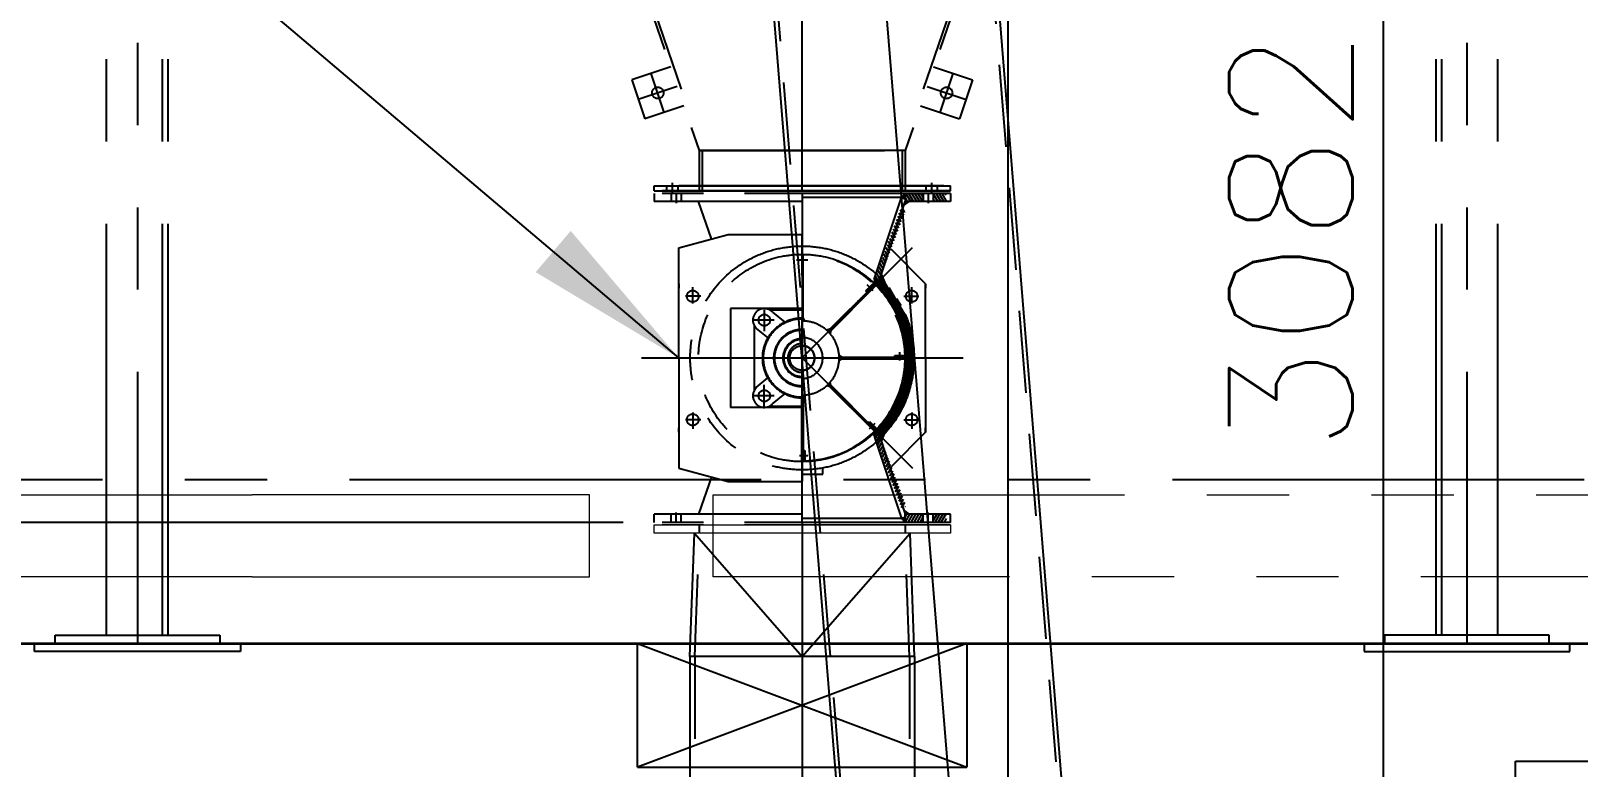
# Model space of a CAD drawing. Header units: inches. Extents: x 0 to 157513, y -28488 to 35640.
# Drawn here: x 20348 to 22227, y 22244 to 23139 of the extents above; entities that cross this region are included whole.
import ezdxf

# ---------------------------------------------------------------- set-up
doc = ezdxf.new("R2010")
doc.units = ezdxf.units.IN
doc.header["$LTSCALE"] = 400
doc.header["$MEASUREMENT"] = 0
for name, pattern in [('CENTER', [2, 1.25, -0.25, 0.25, -0.25]), ('DASHED2', [0.375, 0.25, -0.125]), ('HIDDEN', [9.525, 6.35, -3.175]), ('HIDDEN2', [4.7625, 3.175, -1.5875]), ('PHANTOM', [2.5, 1.25, -0.25, 0.25, -0.25, 0.25, -0.25])]:
    doc.linetypes.add(name, pattern=pattern)
for name, color, linetype in [('BF', 8, 'PHANTOM'), ('DIM', 1, 'Continuous'), ('hid', 3, 'HIDDEN2'), ('object line', 4, 'Continuous')]:
    doc.layers.add(name, color=color, linetype=linetype)
doc.layers.add('R- PHANTOM', color=3, linetype='PHANTOM', lineweight=9)
doc.layers.add('R-OBJECT', color=2, linetype='Continuous', lineweight=20)
doc.styles.add('ROMANS', font='romans')
doc.dimstyles.new('SAM2 60 SC', dxfattribs={"dimscale": 60, "dimtxt": 2.5, "dimasz": 2.5, "dimexe": 1.25, "dimexo": 0.625, "dimtad": 1, "dimtoh": 1, "dimdec": 0, "dimdsep": 46, "dimtxsty": 'ROMANS', "dimblk": 'OBLIQUE', "dimcen": 2.5, "dimclrd": 1, "dimclre": 1, "dimclrt": 256, "dimadec": 0, "dimazin": 2, "dimtfac": 1, "dimtdec": 0, "dimtofl": 0, "dimtmove": 0, "dimatfit": 3, "dimfxl": 1, "dimtolj": 1, "dimtzin": 0, "dimarcsym": 1})
doc.dimstyles.new('STANDARD$7', dxfattribs={"dimscale": 25, "dimtxt": 2.5, "dimasz": 2.5, "dimexe": 1.5, "dimexo": 1, "dimgap": 1, "dimtad": 1, "dimdec": 3, "dimzin": 12, "dimdsep": 46, "dimtxsty": 'ROMANS', "dimcen": 125, "dimclrd": 1, "dimclre": 1, "dimclrt": 7, "dimadec": 0, "dimazin": 3, "dimtp": 0.051, "dimtm": 0.032, "dimtfac": 0.6, "dimtdec": 3, "dimtmove": 0, "dimatfit": 3, "dimfxl": 1, "dimtvp": 1, "dimtolj": 1, "dimtzin": 0, "dimarcsym": 1})

# ---------------------------------------------------------------- blocks, each defined once
blk = doc.blocks.new('611bf4sv')
at = {"layer": 'BF'}
for p, q in [((-60560.6, 31867.9, 395.8), (-60560.6, 33797.9, 395.8)), ((-61323.4, 33789, 395.8), (-60682, 31916.9, 395.8)), ((-59797.8, 33789, 395.8), (-60439.1, 31916.9, 395.8)), ((-61368.1, 33647.9, 395.8), (-61368.1, 31317.9, 395.8)), ((-61278.6, 33647.9, 395.8), (-60685.6, 31916.8, 395.8)), ((-59842.5, 33647.9, 395.8), (-60435.6, 31916.8, 395.8)), ((-59753.1, 33647.9, 395.8), (-59753.1, 31317.9, 395.8)), ((-61405.6, 31327.9, 395.8), (-61405.6, 33637.9, 395.8)), ((-61337.6, 31327.9, 395.8), (-61337.6, 33637.9, 395.8)), ((-61330.6, 31327.9, 395.8), (-61330.6, 33637.9, 395.8)), ((-59790.6, 31327.9, 395.8), (-59790.6, 33637.9, 395.8)), ((-59783.6, 31327.9, 395.8), (-59783.6, 33637.9, 395.8)), ((-59715.6, 31327.9, 395.8), (-59715.6, 33637.9, 395.8)), ((-60720.2, 32018.6, 395.8), (-60767.6, 32002.7, 395.8)), ((-60728.1, 31963.2, 395.8), (-60744, 32010.6, 395.8)), ((-60401, 32018.6, 395.8), (-60353.6, 32002.7, 395.8)), ((-60393.1, 31963.2, 395.8), (-60377.2, 32010.6, 395.8)), ((-60767.6, 32002.7, 395.8), (-60751.7, 31955.3, 395.8)), ((-60712.3, 31994.9, 395.8), (-60759.7, 31979, 395.8)), ((-60408.8, 31994.9, 395.8), (-60361.5, 31979, 395.8)), ((-60353.6, 32002.7, 395.8), (-60369.5, 31955.3, 395.8)), ((-60704.3, 31971.2, 395.8), (-60751.7, 31955.3, 395.8)), ((-60416.9, 31971.2, 395.8), (-60369.5, 31955.3, 395.8)), ((-60685.6, 31916.9, 395.8), (-60460.6, 31916.9, 395.8)), ((-60435.6, 31916.9, 395.8), (-60685.6, 31916.9, 395.8)), ((-60685.6, 31916.9, 395.8), (-60685.6, 31867.9, 395.8)), ((-60685.6, 31916.9, 395.8), (-60685.6, 31867.9, 395.8)), ((-60682.2, 31916.9, 395.8), (-60682.2, 31867.9, 395.8)), ((-60439, 31916.9, 395.8), (-60439, 31867.9, 395.8)), ((-60435.6, 31916.9, 395.8), (-60435.6, 31867.9, 395.8)), ((-60435.6, 31916.9, 395.8), (-60435.6, 31867.9, 395.8)), ((-60718.1, 31864.9, 395.8), (-60718.1, 31877.8, 395.8)), ((-60403.1, 31864.9, 395.8), (-60403.1, 31877.8, 395.8)), ((-60740.6, 31873.9, 395.8), (-60380.6, 31873.9, 395.8)), ((-60740.6, 31867.9, 395.8), (-60740.6, 31873.9, 395.8)), ((-60740.6, 31867.9, 395.8), (-60380.6, 31867.9, 395.8)), ((-60725.1, 31867.9, 395.8), (-60725.1, 31873.9, 395.8)), ((-60711.1, 31867.9, 395.8), (-60711.1, 31873.9, 395.8)), ((-60388.6, 31873.9, 395.8), (-60710.6, 31873.9, 395.8)), ((-60388.6, 31867.9, 395.8), (-60710.6, 31867.9, 395.8)), ((-60410.1, 31867.9, 395.8), (-60410.1, 31873.9, 395.8)), ((-60396.1, 31867.9, 395.8), (-60396.1, 31873.9, 395.8)), ((-60380.6, 31867.9, 395.8), (-60380.6, 31873.9, 395.8)), ((-61493.1, 31307.9, 395.8), (-61493.1, 31317.9, 395.8)), ((-61493.1, 31317.9, 395.8), (-61243.1, 31317.9, 395.8)), ((-61468.1, 31317.9, 395.8), (-61468.1, 31327.9, 395.8)), ((-61468.1, 31327.9, 395.8), (-61268.1, 31327.9, 395.8)), ((-61268.1, 31317.9, 395.8), (-61468.1, 31317.9, 395.8)), ((-61268.1, 31327.9, 395.8), (-61268.1, 31317.9, 395.8)), ((-61243.1, 31317.9, 395.8), (-61243.1, 31307.9, 395.8)), ((-59628.1, 31317.9, 395.8), (-59878.1, 31317.9, 395.8)), ((-59878.1, 31317.9, 395.8), (-59878.1, 31307.9, 395.8)), ((-59653.1, 31327.9, 395.8), (-59853.1, 31327.9, 395.8)), ((-59853.1, 31327.9, 395.8), (-59853.1, 31317.9, 395.8)), ((-59853.1, 31317.9, 395.8), (-59653.1, 31317.9, 395.8)), ((-59653.1, 31317.9, 395.8), (-59653.1, 31327.9, 395.8)), ((-59628.1, 31307.9, 395.8), (-59628.1, 31317.9, 395.8)), ((-61243.1, 31307.9, 395.8), (-61493.1, 31307.9, 395.8)), ((-59878.1, 31307.9, 395.8), (-59628.1, 31307.9, 395.8))]:
    blk.add_line(p, q, dxfattribs=at)
for centre in [(-60736, 31987, 395.8), (-60385.2, 31987, 395.8)]:
    blk.add_circle(centre, 7, dxfattribs=at)
blk = doc.blocks.new('611bf4strgesv')
at = {"layer": 'BF'}
for p, q in [((-13110.6, 31517.3, 405.4), (-6510.6, 31517.3, 574.8)), ((-9694, 31031.7, 416.2), (-9694, 31174.6, 416.2)), ((-9694, 31174.6, 416.2), (-9477.4, 31174.6, 416.2))]:
    blk.add_line(p, q, dxfattribs=at)
at = {"layer": 'BF', "lineweight": 13}
for p, q in [((-12588.6, 31498.6, 405.9), (-11228.6, 31498.6, 405.9)), ((-10818.9, 31498.6, 405.9), (-11228.6, 31498.6, 405.9)), ((-10818.9, 31398.7, 405.9), (-10818.9, 31498.6, 405.9)), ((-10668.9, 31398.7, 405.9), (-10668.9, 31498.6, 405.9)), ((-10668.9, 31498.6, 405.9), (-9308.9, 31498.6, 405.9)), ((-11228.6, 31398.7, 405.9), (-12588.6, 31398.7, 405.9)), ((-11228.6, 31398.7, 405.9), (-10818.9, 31398.7, 405.9)), ((-9308.9, 31398.7, 405.9), (-10668.9, 31398.7, 405.9))]:
    blk.add_line(p, q, dxfattribs=at)
blk = doc.blocks.new('611ral4')
at = {"layer": 'BF', "ltscale": 0.5}
h = blk.add_hatch(color=256, dxfattribs=at)
h.paths.add_polyline_path([(-60435.6, 31864.9), (-60440.1, 31859.9), (-60435.6, 31858.2)])
h.paths.add_polyline_path([(-60430.7, 31854.9), (-60435.6, 31854.9), (-60437.4, 31850.2)])
h = blk.add_hatch(color=256, dxfattribs=at)
h.paths.add_polyline_path([(-60467.2, 31758.2), (-60473, 31760.1), (-60471.5, 31753.9)])
h.paths.add_polyline_path([(-60464.4, 31765.8), (-60465.7, 31762.2, -0.01327), (-60460.7, 31757.1)])
for points in [[(-60557.7, 31709.7, 0.010211), (-60559.5, 31709.8), (-60559.5, 31713.1)], [(-60527.2, 31699.7), (-60530.9, 31698.6, -0.010211), (-60529.5, 31697.4)], [(-60526.8, 31694.5, 0.010211), (-60528, 31695.9), (-60525.7, 31698.2)], [(-60512.4, 31665.9), (-60515.7, 31667.7, -0.010211), (-60515.6, 31665.9)], [(-60515.7, 31661.9, 0.010211), (-60515.6, 31663.8), (-60512.4, 31663.8)], [(-60530.9, 31631, 0.010211), (-60529.5, 31632.3), (-60527.2, 31630)], [(-60525.7, 31631.5), (-60526.8, 31635.1, -0.010211), (-60528, 31633.7)], [(-60559.5, 31616.6), (-60557.7, 31619.9, -0.010211), (-60559.5, 31619.8)]]:
    blk.add_hatch(color=256, dxfattribs=at).paths.add_polyline_path(points)
h = blk.add_hatch(color=256, dxfattribs=at)
h.paths.add_polyline_path([(-60471.5, 31575.7), (-60473, 31569.6), (-60467.2, 31571.5)])
h.paths.add_polyline_path([(-60465.7, 31567.4), (-60464.4, 31563.9), (-60460.7, 31572.6, -0.01327)])
h = blk.add_hatch(color=256, dxfattribs=at)
h.paths.add_polyline_path([(-60435.6, 31471.7), (-60440.1, 31469.9), (-60435.6, 31464.9)])
h.paths.add_polyline_path([(-60437.4, 31479.7), (-60435.6, 31474.9), (-60430.7, 31474.9)])
for p, q in [((-60380.6, 31867.9, 395.8), (-60740.6, 31867.9, 395.8)), ((-60380.6, 31864.9, 395.8), (-60740.6, 31864.9, 395.8)), ((-60740.6, 31864.9, 395.8), (-60740.6, 31854.9, 395.8)), ((-60719.6, 31864.9, 395.8), (-60719.6, 31854.9, 395.8)), ((-60713.6, 31864.9, 395.8), (-60713.6, 31852.8, 395.8)), ((-60707.6, 31864.9, 395.8), (-60707.6, 31854.9, 395.8)), ((-60560.6, 31864.9, 395.8), (-60560.6, 31464.9, 395.8)), ((-60560.6, 31464.9, 395.8), (-60560.6, 31864.9, 395.8)), ((-60560.6, 31864.9, 395.8), (-60560.6, 31464.9, 395.8)), ((-60440.1, 31859.9, 395.8), (-60560.6, 31859.9, 395.8)), ((-60473, 31760.1, 395.8), (-60440.1, 31859.9, 395.8)), ((-60440.1, 31859.9, 395.8), (-60435.6, 31864.9, 395.8)), ((-60440.1, 31859.9, 395.8), (-60435.6, 31858.2, 395.8)), ((-60435.6, 31864.9, 395.8), (-60435.6, 31854.9, 395.8)), ((-60413.6, 31865.4, 395.8), (-60413.6, 31854.9, 395.8)), ((-60407.6, 31864.9, 395.8), (-60407.6, 31852.8, 395.8)), ((-60401.6, 31864.9, 395.8), (-60401.6, 31854.9, 395.8)), ((-60380.6, 31864.9, 395.8), (-60380.6, 31854.9, 395.8)), ((-60560.6, 31854.9, 395.8), (-60740.6, 31854.9, 395.8)), ((-60670.6, 31809.5, 395.8), (-60686.6, 31854.9, 395.8)), ((-60467.2, 31758.2, 395.8), (-60435.6, 31854.9, 395.8)), ((-60437.4, 31850.1, 395.8), (-60430.7, 31854.9, 395.8)), ((-60380.6, 31854.9, 395.8), (-60435.6, 31854.9, 395.8)), ((-60710.6, 31798.8, 395.8), (-60650.6, 31814.8, 395.8)), ((-60650.6, 31814.8, 395.8), (-60560.6, 31814.8, 395.8)), ((-60710.6, 31664.8, 395.8), (-60710.6, 31798.8, 395.8)), ((-60553.9, 31783.6, 395.8), (-60567.5, 31783.6, 395.8)), ((-60560.6, 31664.8, 395.8), (-60426.4, 31799, 395.8)), ((-60560.6, 31789.8, 395.8), (-60560.6, 31759.8, 395.8)), ((-60559.5, 31709.3, 395.8), (-60559.5, 31789.8, 395.8)), ((-60410.6, 31754.8, 395.8), (-60452.7, 31796.9, 395.8)), ((-60464.4, 31765.8, 395.8), (-60460.7, 31757.1, 395.8)), ((-60710.6, 31754.8, 395.8), (-60710.6, 31749.5, 395.8)), ((-60693.6, 31731.2, 395.8), (-60693.6, 31750.8, 395.8)), ((-60529.9, 31697, 395.8), (-60472.9, 31753.9, 395.8)), ((-60528.4, 31695.5, 395.8), (-60471.5, 31752.5, 395.8)), ((-60483.2, 31746.6, 395.8), (-60474.4, 31755.4, 395.8)), ((-60481.8, 31745.1, 395.8), (-60483.2, 31746.6, 395.8)), ((-60474.4, 31746.6, 395.8), (-60481.5, 31753.6, 395.8)), ((-60467.2, 31758.2, 395.8), (-60473, 31760.1, 395.8)), ((-60473, 31760.1, 395.8), (-60471.5, 31753.9, 395.8)), ((-60471.5, 31753.9, 395.8), (-60464.4, 31761, 395.8)), ((-60427.6, 31731.2, 395.8), (-60427.6, 31750.8, 395.8)), ((-60410.6, 31664.8, 395.8), (-60410.6, 31754.8, 395.8)), ((-60410.6, 31754.8, 395.8), (-60410.6, 31749.5, 395.8)), ((-60683.9, 31739.8, 395.8), (-60702.4, 31739.8, 395.8)), ((-60560.6, 31724.8, 395.8), (-60647.6, 31724.8, 395.8)), ((-60647.6, 31724.8, 395.8), (-60647.6, 31604.8, 395.8)), ((-60437.3, 31739.8, 395.8), (-60418.8, 31739.8, 395.8)), ((-60594.6, 31710.8, 395.8), (-60619.1, 31710.8, 395.8)), ((-60606.6, 31723.4, 395.8), (-60606.6, 31697.6, 395.8)), ((-60600.2, 31723.3, 395.8), (-60560.6, 31723.3, 395.8)), ((-60596.5, 31720.5, 395.8), (-60581.8, 31708.3, 395.8)), ((-60559.5, 31713.1, 395.8), (-60557.7, 31709.7, 395.8)), ((-60619.1, 31704.5, 395.8), (-60619.1, 31625.2, 395.8)), ((-60616.4, 31700.8, 395.8), (-60602.4, 31689.2, 395.8)), ((-60527.2, 31699.7, 395.8), (-60530.9, 31698.6, 395.8)), ((-60525.7, 31698.2, 395.8), (-60526.8, 31694.5, 395.8)), ((-60441.8, 31661.7, 395.8), (-60441.8, 31671.7, 395.8)), ((-60710.6, 31664.8, 395.8), (-60710.6, 31530.8, 395.8)), ((-60560.6, 31664.8, 395.8), (-60426.4, 31530.7, 395.8)), ((-60516.1, 31665.9, 395.8), (-60435.6, 31665.9, 395.8)), ((-60516.1, 31663.8, 395.8), (-60435.6, 31663.8, 395.8)), ((-60512.4, 31665.9, 395.8), (-60515.7, 31667.7, 395.8)), ((-60512.4, 31663.8, 395.8), (-60515.7, 31661.9, 395.8)), ((-60448.1, 31665.9, 395.8), (-60448.1, 31667.9, 395.8)), ((-60448.1, 31667.9, 395.8), (-60435.6, 31667.9, 395.8)), ((-60410.6, 31664.8, 395.8), (-60410.6, 31574.8, 395.8)), ((-60616.4, 31628.8, 395.8), (-60602.4, 31640.5, 395.8)), ((-60606.6, 31606.2, 395.8), (-60606.6, 31632, 395.8)), ((-60527.2, 31630, 395.8), (-60530.9, 31631, 395.8)), ((-60529.9, 31632.6, 395.8), (-60472.9, 31575.7, 395.8)), ((-60528.4, 31634.1, 395.8), (-60471.5, 31577.2, 395.8)), ((-60525.7, 31631.5, 395.8), (-60526.8, 31635.1, 395.8)), ((-60594.6, 31618.8, 395.8), (-60619.1, 31618.8, 395.8)), ((-60596.5, 31609.1, 395.8), (-60581.8, 31621.4, 395.8)), ((-60561.6, 31616.5, 395.8), (-60561.6, 31539.8, 395.8)), ((-60559.5, 31616.6, 395.8), (-60557.7, 31619.9, 395.8)), ((-60559.5, 31619.8, 395.8), (-60559.5, 31539.8, 395.8)), ((-60693.6, 31598.4, 395.8), (-60693.6, 31578.8, 395.8)), ((-60560.6, 31604.8, 395.8), (-60647.6, 31604.8, 395.8)), ((-60600.2, 31606.3, 395.8), (-60560.6, 31606.3, 395.8)), ((-60427.6, 31598.4, 395.8), (-60427.6, 31578.8, 395.8)), ((-60710.6, 31574.8, 395.8), (-60710.6, 31580.1, 395.8)), ((-60683.9, 31589.8, 395.8), (-60702.4, 31589.8, 395.8)), ((-60480.3, 31586, 395.8), (-60478.8, 31587.5, 395.8)), ((-60478.8, 31587.5, 395.8), (-60470, 31578.7, 395.8)), ((-60478.8, 31578.7, 395.8), (-60471.8, 31585.7, 395.8)), ((-60473, 31569.6, 395.8), (-60471.5, 31575.7, 395.8)), ((-60471.5, 31575.7, 395.8), (-60464.4, 31568.7, 395.8)), ((-60410.6, 31574.8, 395.8), (-60452.7, 31532.7, 395.8)), ((-60437.3, 31589.8, 395.8), (-60418.8, 31589.8, 395.8)), ((-60410.6, 31574.8, 395.8), (-60410.6, 31580.1, 395.8)), ((-60467.2, 31571.5, 395.8), (-60473, 31569.6, 395.8)), ((-60473, 31569.6, 395.8), (-60440.1, 31469.9, 395.8)), ((-60467.2, 31571.5, 395.8), (-60435.6, 31474.9, 395.8)), ((-60464.4, 31563.9, 395.8), (-60460.7, 31572.6, 395.8)), ((-60563.7, 31546.1, 395.8), (-60553.7, 31546.1, 395.8)), ((-60559.5, 31552.3, 395.8), (-60557.5, 31552.3, 395.8)), ((-60557.5, 31552.3, 395.8), (-60557.5, 31539.8, 395.8)), ((-60710.6, 31530.8, 395.8), (-60650.6, 31514.8, 395.8)), ((-60670.6, 31520.2, 395.8), (-60686.6, 31474.9, 395.8)), ((-60560.6, 31523.8, 395.8), (-60535.6, 31523.8, 395.8)), ((-60535.6, 31523.8, 395.8), (-60535.6, 31531.1, 395.8)), ((-60650.6, 31514.8, 395.8), (-60560.6, 31514.8, 395.8)), ((-60560.6, 31474.9, 395.8), (-60740.6, 31474.9, 395.8)), ((-60740.6, 31464.9, 395.8), (-60740.6, 31474.9, 395.8)), ((-60380.6, 31464.9, 395.8), (-60740.6, 31464.9, 395.8)), ((-60719.6, 31464.9, 395.8), (-60719.6, 31474.9, 395.8)), ((-60713.6, 31464.9, 395.8), (-60713.6, 31477, 395.8)), ((-60707.6, 31464.9, 395.8), (-60707.6, 31474.9, 395.8)), ((-60440.1, 31469.9, 395.8), (-60560.6, 31469.9, 395.8)), ((-60440.1, 31469.9, 395.8), (-60435.6, 31471.7, 395.8)), ((-60440.1, 31469.9, 395.8), (-60435.6, 31464.9, 395.8)), ((-60437.4, 31479.7, 395.8), (-60430.7, 31474.9, 395.8)), ((-60380.6, 31474.9, 395.8), (-60435.6, 31474.9, 395.8)), ((-60435.6, 31464.9, 395.8), (-60435.6, 31474.9, 395.8)), ((-60413.6, 31464.9, 395.8), (-60413.6, 31474.9, 395.8)), ((-60407.6, 31464.9, 395.8), (-60407.6, 31477, 395.8)), ((-60401.6, 31464.9, 395.8), (-60401.6, 31474.9, 395.8)), ((-60380.6, 31464.9, 395.8), (-60380.6, 31474.9, 395.8))]:
    blk.add_line(p, q, dxfattribs=at)
at = {"layer": 'BF', "linetype": 'Continuous', "ltscale": 0.5}
for p, q in [((-60432.5, 31854.9, 395.8), (-60435.6, 31860.3, 395.8)), ((-60428.8, 31854.9, 395.8), (-60434.6, 31864.9, 395.8)), ((-60425.2, 31854.9, 395.8), (-60431, 31864.9, 395.8)), ((-60421.5, 31854.9, 395.8), (-60427.3, 31864.9, 395.8)), ((-60417.8, 31854.9, 395.8), (-60423.6, 31864.9, 395.8)), ((-60414.2, 31854.9, 395.8), (-60420, 31864.9, 395.8)), ((-60413.6, 31860.3, 395.8), (-60416.3, 31864.9, 395.8)), ((-60395.8, 31854.9, 395.8), (-60401.6, 31864.9, 395.8)), ((-60399.5, 31854.9, 395.8), (-60401.6, 31858.5, 395.8)), ((-60392.2, 31854.9, 395.8), (-60398, 31864.9, 395.8)), ((-60388.5, 31854.9, 395.8), (-60394.3, 31864.9, 395.8)), ((-60385.6, 31856.2, 395.8), (-60390.6, 31864.9, 395.8)), ((-60385.6, 31862.6, 395.8), (-60387, 31864.9, 395.8)), ((-60438.7, 31834.1, 395.8), (-60442.6, 31840.8, 395.8)), ((-60437.3, 31838, 395.8), (-60441.1, 31844.7, 395.8)), ((-60435.8, 31841.8, 395.8), (-60438.8, 31846.9, 395.8)), ((-60445.9, 31814.9, 395.8), (-60449.8, 31821.6, 395.8)), ((-60444.5, 31818.7, 395.8), (-60448.4, 31825.5, 395.8)), ((-60443, 31822.6, 395.8), (-60446.9, 31829.3, 395.8)), ((-60441.6, 31826.4, 395.8), (-60445.5, 31833.1, 395.8)), ((-60440.2, 31830.3, 395.8), (-60444, 31837, 395.8)), ((-60455.5, 31799.8, 395.8), (-60457.1, 31802.4, 395.8)), ((-60451.7, 31799.5, 395.8), (-60455.6, 31806.2, 395.8)), ((-60450.3, 31803.3, 395.8), (-60454.2, 31810.1, 395.8)), ((-60448.8, 31807.2, 395.8), (-60452.7, 31813.9, 395.8)), ((-60447.4, 31811, 395.8), (-60451.3, 31817.8, 395.8)), ((-60560.6, 31789.5, 395.8), (-60560.3, 31789.8, 395.8)), ((-60560.6, 31785, 395.8), (-60559.5, 31786.1, 395.8)), ((-60560.6, 31780.5, 395.8), (-60559.5, 31781.6, 395.8)), ((-60460.4, 31776.4, 395.8), (-60464.3, 31783.2, 395.8)), ((-60458.9, 31780.3, 395.8), (-60462.8, 31787, 395.8)), ((-60457.5, 31784.1, 395.8), (-60461.4, 31790.9, 395.8)), ((-60456, 31787.9, 395.8), (-60459.9, 31794.7, 395.8)), ((-60454.6, 31791.8, 395.8), (-60458.5, 31798.5, 395.8)), ((-60453.2, 31795.6, 395.8), (-60455.5, 31799.8, 395.8)), ((-60560.6, 31776, 395.8), (-60559.5, 31777.1, 395.8)), ((-60560.6, 31771.5, 395.8), (-60559.5, 31772.6, 395.8)), ((-60560.6, 31767.1, 395.8), (-60559.5, 31768.1, 395.8)), ((-60560.6, 31762.6, 395.8), (-60559.5, 31763.6, 395.8)), ((-60468.4, 31758.6, 395.8), (-60471.5, 31764, 395.8)), ((-60468.3, 31764.7, 395.8), (-60470.1, 31767.8, 395.8)), ((-60464.7, 31764.9, 395.8), (-60468.6, 31771.6, 395.8)), ((-60466.2, 31761, 395.8), (-60468.3, 31764.7, 395.8)), ((-60463.3, 31768.7, 395.8), (-60467.2, 31775.5, 395.8)), ((-60461.8, 31772.6, 395.8), (-60465.7, 31779.3, 395.8)), ((-60560.6, 31758.1, 395.8), (-60559.5, 31759.1, 395.8)), ((-60560.6, 31753.6, 395.8), (-60559.5, 31754.6, 395.8)), ((-60560.6, 31749.1, 395.8), (-60559.5, 31750.1, 395.8)), ((-60560.6, 31744.6, 395.8), (-60559.5, 31745.6, 395.8)), ((-60482.5, 31742.9, 395.8), (-60482.5, 31744.4, 395.8)), ((-60481.9, 31745.2, 395.8), (-60481.9, 31747.9, 395.8)), ((-60480.3, 31746.6, 395.8), (-60480.3, 31749.6, 395.8)), ((-60479.3, 31746.1, 395.8), (-60479.3, 31747.6, 395.8)), ((-60479.3, 31744.6, 395.8), (-60479.3, 31746.1, 395.8)), ((-60478.6, 31750.8, 395.8), (-60478.6, 31751.2, 395.8)), ((-60478.6, 31748.3, 395.8), (-60478.6, 31750.8, 395.8)), ((-60477, 31749.9, 395.8), (-60477, 31752.9, 395.8)), ((-60476.1, 31747.8, 395.8), (-60476.1, 31748.3, 395.8)), ((-60475.3, 31751.6, 395.8), (-60475.3, 31754.5, 395.8)), ((-60473.6, 31753.2, 395.8), (-60473.6, 31754.6, 395.8)), ((-60473, 31760.1, 395.8), (-60473, 31760.1, 395.8)), ((-60467.1, 31749.3, 395.8), (-60470.4, 31755, 395.8)), ((-60461.2, 31742.3, 395.8), (-60469.2, 31756.2, 395.8)), ((-60450.5, 31726.9, 395.8), (-60468.1, 31757.3, 395.8)), ((-60449.1, 31727.7, 395.8), (-60466.9, 31758.5, 395.8)), ((-60447.7, 31728.4, 395.8), (-60465.7, 31759.7, 395.8)), ((-60446.3, 31729.2, 395.8), (-60464.6, 31760.8, 395.8)), ((-60445, 31730, 395.8), (-60460.5, 31756.9, 395.8)), ((-60443.6, 31730.8, 395.8), (-60455, 31750.5, 395.8)), ((-60560.6, 31740.1, 395.8), (-60559.5, 31741.2, 395.8)), ((-60560.6, 31735.6, 395.8), (-60559.5, 31736.7, 395.8)), ((-60560.6, 31731.1, 395.8), (-60559.5, 31732.2, 395.8)), ((-60560.6, 31726.6, 395.8), (-60559.5, 31727.7, 395.8)), ((-60501.5, 31723.9, 395.8), (-60501.5, 31725.4, 395.8)), ((-60498.4, 31727.1, 395.8), (-60498.4, 31728.5, 395.8)), ((-60498.4, 31725.6, 395.8), (-60498.4, 31727.1, 395.8)), ((-60495.2, 31730.2, 395.8), (-60495.2, 31731.7, 395.8)), ((-60495.2, 31728.8, 395.8), (-60495.2, 31730.2, 395.8)), ((-60492, 31733.4, 395.8), (-60492, 31734.9, 395.8)), ((-60492, 31731.9, 395.8), (-60492, 31733.4, 395.8)), ((-60488.8, 31736.6, 395.8), (-60488.8, 31738.1, 395.8)), ((-60488.8, 31735.1, 395.8), (-60488.8, 31736.6, 395.8)), ((-60485.7, 31739.8, 395.8), (-60485.7, 31741.2, 395.8)), ((-60485.7, 31738.3, 395.8), (-60485.7, 31739.8, 395.8)), ((-60482.5, 31741.5, 395.8), (-60482.5, 31742.9, 395.8)), ((-60426, 31684.5, 395.8), (-60450.5, 31726.9, 395.8)), ((-60426.7, 31688.9, 395.8), (-60449.1, 31727.7, 395.8)), ((-60427.7, 31693.8, 395.8), (-60447.7, 31728.4, 395.8)), ((-60429, 31699.2, 395.8), (-60446.3, 31729.2, 395.8)), ((-60442.2, 31731.6, 395.8), (-60445.5, 31737.3, 395.8)), ((-60430.8, 31705.5, 395.8), (-60445, 31730, 395.8)), ((-60433.6, 31713.5, 395.8), (-60443.6, 31730.8, 395.8)), ((-60440.3, 31728.2, 395.8), (-60442.2, 31731.6, 395.8)), ((-60560.6, 31722.2, 395.8), (-60559.5, 31723.2, 395.8)), ((-60560.6, 31717.7, 395.8), (-60559.5, 31718.7, 395.8)), ((-60560.6, 31713.2, 395.8), (-60559.5, 31714.2, 395.8)), ((-60520.6, 31704.8, 395.8), (-60520.6, 31706.3, 395.8)), ((-60517.4, 31708, 395.8), (-60517.4, 31709.5, 395.8)), ((-60517.4, 31706.5, 395.8), (-60517.4, 31708, 395.8)), ((-60514.2, 31711.2, 395.8), (-60514.2, 31712.7, 395.8)), ((-60514.2, 31709.7, 395.8), (-60514.2, 31711.2, 395.8)), ((-60511.1, 31714.4, 395.8), (-60511.1, 31715.8, 395.8)), ((-60511.1, 31712.9, 395.8), (-60511.1, 31714.4, 395.8)), ((-60507.9, 31717.5, 395.8), (-60507.9, 31719, 395.8)), ((-60507.9, 31716.1, 395.8), (-60507.9, 31717.5, 395.8)), ((-60504.7, 31720.7, 395.8), (-60504.7, 31722.2, 395.8)), ((-60504.7, 31719.2, 395.8), (-60504.7, 31720.7, 395.8)), ((-60501.5, 31722.4, 395.8), (-60501.5, 31723.9, 395.8)), ((-60425.5, 31680.4, 395.8), (-60443.8, 31712.1, 395.8)), ((-60526.9, 31698.5, 395.8), (-60526.9, 31700, 395.8)), ((-60526.9, 31697, 395.8), (-60526.9, 31698.5, 395.8)), ((-60523.8, 31701.7, 395.8), (-60523.8, 31703.1, 395.8)), ((-60523.8, 31700.2, 395.8), (-60523.8, 31701.7, 395.8)), ((-60520.6, 31703.4, 395.8), (-60520.6, 31704.8, 395.8)), ((-60425.1, 31676.5, 395.8), (-60440.7, 31703.5, 395.8)), ((-60424.8, 31672.9, 395.8), (-60438.8, 31697.1, 395.8)), ((-60424.7, 31669.4, 395.8), (-60437.5, 31691.6, 395.8)), ((-60424.6, 31666.1, 395.8), (-60436.5, 31686.8, 395.8)), ((-60425.7, 31664.8, 395.8), (-60435.8, 31682.4, 395.8)), ((-60427.5, 31664.8, 395.8), (-60435.3, 31678.4, 395.8)), ((-60429.3, 31664.8, 395.8), (-60435, 31674.6, 395.8)), ((-60431.2, 31664.8, 395.8), (-60434.7, 31671, 395.8)), ((-60515.6, 31663.9, 395.8), (-60514.6, 31664.8, 395.8)), ((-60514.6, 31664.8, 395.8), (-60513.6, 31665.9, 395.8)), ((-60511.2, 31663.8, 395.8), (-60510.1, 31664.8, 395.8)), ((-60510.1, 31664.8, 395.8), (-60509.1, 31665.9, 395.8)), ((-60506.7, 31663.8, 395.8), (-60505.7, 31664.8, 395.8)), ((-60505.7, 31664.8, 395.8), (-60504.6, 31665.9, 395.8)), ((-60502.2, 31663.8, 395.8), (-60501.2, 31664.8, 395.8)), ((-60501.2, 31664.8, 395.8), (-60500.1, 31665.9, 395.8)), ((-60497.7, 31663.8, 395.8), (-60496.7, 31664.8, 395.8)), ((-60496.7, 31664.8, 395.8), (-60495.6, 31665.9, 395.8)), ((-60493.2, 31663.8, 395.8), (-60492.2, 31664.8, 395.8)), ((-60492.2, 31664.8, 395.8), (-60491.1, 31665.9, 395.8)), ((-60488.7, 31663.8, 395.8), (-60487.7, 31664.8, 395.8)), ((-60487.7, 31664.8, 395.8), (-60486.7, 31665.9, 395.8)), ((-60484.2, 31663.8, 395.8), (-60483.2, 31664.8, 395.8)), ((-60483.2, 31664.8, 395.8), (-60482.2, 31665.9, 395.8)), ((-60479.8, 31663.8, 395.8), (-60478.7, 31664.8, 395.8)), ((-60478.7, 31664.8, 395.8), (-60477.7, 31665.9, 395.8)), ((-60475.3, 31663.8, 395.8), (-60474.2, 31664.8, 395.8)), ((-60474.2, 31664.8, 395.8), (-60473.2, 31665.9, 395.8)), ((-60470.8, 31663.8, 395.8), (-60469.7, 31664.8, 395.8)), ((-60469.7, 31664.8, 395.8), (-60468.7, 31665.9, 395.8)), ((-60466.3, 31663.8, 395.8), (-60465.2, 31664.8, 395.8)), ((-60465.2, 31664.8, 395.8), (-60464.2, 31665.9, 395.8)), ((-60461.8, 31663.8, 395.8), (-60460.8, 31664.8, 395.8)), ((-60460.8, 31664.8, 395.8), (-60459.7, 31665.9, 395.8)), ((-60457.3, 31663.8, 395.8), (-60456.3, 31664.8, 395.8)), ((-60456.3, 31664.8, 395.8), (-60455.2, 31665.9, 395.8)), ((-60452.8, 31663.8, 395.8), (-60451.8, 31664.8, 395.8)), ((-60451.8, 31664.8, 395.8), (-60450.7, 31665.9, 395.8)), ((-60448.3, 31663.8, 395.8), (-60447.3, 31664.8, 395.8)), ((-60448.1, 31666, 395.8), (-60446.2, 31667.9, 395.8)), ((-60447.3, 31664.8, 395.8), (-60446.2, 31665.9, 395.8)), ((-60445.9, 31665.9, 395.8), (-60443.8, 31667.9, 395.8)), ((-60443.8, 31663.8, 395.8), (-60442.8, 31664.8, 395.8)), ((-60443.6, 31665.9, 395.8), (-60441.8, 31667.6, 395.8)), ((-60442.8, 31664.8, 395.8), (-60441.8, 31665.8, 395.8)), ((-60441.8, 31667.6, 395.8), (-60441.5, 31667.9, 395.8)), ((-60425.2, 31652.2, 395.8), (-60441.3, 31624.3, 395.8)), ((-60441.2, 31665.9, 395.8), (-60439.1, 31667.9, 395.8)), ((-60424.9, 31655.9, 395.8), (-60439.2, 31631.1, 395.8)), ((-60438.9, 31665.9, 395.8), (-60436.8, 31667.9, 395.8)), ((-60424.7, 31659.4, 395.8), (-60437.8, 31636.7, 395.8)), ((-60424.6, 31662.7, 395.8), (-60436.7, 31641.7, 395.8)), ((-60436.6, 31665.9, 395.8), (-60435.6, 31666.8, 395.8)), ((-60425.2, 31664.8, 395.8), (-60436, 31646.2, 395.8)), ((-60427, 31664.8, 395.8), (-60435.4, 31650.3, 395.8)), ((-60428.9, 31664.8, 395.8), (-60435, 31654.2, 395.8)), ((-60430.7, 31664.8, 395.8), (-60434.8, 31657.8, 395.8)), ((-60433, 31664.8, 395.8), (-60434.6, 31667.6, 395.8)), ((-60432.5, 31664.8, 395.8), (-60434.6, 31661.2, 395.8)), ((-60434.4, 31664.8, 395.8), (-60434.6, 31664.5, 395.8)), ((-60529.3, 31632.5, 395.8), (-60528.2, 31632.5, 395.8)), ((-60528.2, 31632.5, 395.8), (-60526.8, 31632.5, 395.8)), ((-60426.2, 31644.1, 395.8), (-60450.1, 31602.6, 395.8)), ((-60426.9, 31639.6, 395.8), (-60448.8, 31601.8, 395.8)), ((-60428, 31634.6, 395.8), (-60447.4, 31601, 395.8)), ((-60425.6, 31648.3, 395.8), (-60445, 31614.7, 395.8)), ((-60561.6, 31617.8, 395.8), (-60560.6, 31616.8, 395.8)), ((-60561.6, 31613.3, 395.8), (-60560.6, 31612.3, 395.8)), ((-60560.6, 31616.8, 395.8), (-60559.5, 31615.7, 395.8)), ((-60560.6, 31612.3, 395.8), (-60559.5, 31611.2, 395.8)), ((-60526.5, 31629.3, 395.8), (-60525.1, 31629.3, 395.8)), ((-60525.1, 31629.3, 395.8), (-60523.6, 31629.3, 395.8)), ((-60523.4, 31626.1, 395.8), (-60521.9, 31626.1, 395.8)), ((-60521.9, 31626.1, 395.8), (-60520.4, 31626.1, 395.8)), ((-60520.2, 31622.9, 395.8), (-60518.7, 31622.9, 395.8)), ((-60518.7, 31622.9, 395.8), (-60517.2, 31622.9, 395.8)), ((-60517, 31619.8, 395.8), (-60515.5, 31619.8, 395.8)), ((-60515.5, 31619.8, 395.8), (-60514.1, 31619.8, 395.8)), ((-60513.8, 31616.6, 395.8), (-60512.4, 31616.6, 395.8)), ((-60512.4, 31616.6, 395.8), (-60510.9, 31616.6, 395.8)), ((-60510.7, 31613.4, 395.8), (-60509.2, 31613.4, 395.8)), ((-60509.2, 31613.4, 395.8), (-60507.7, 31613.4, 395.8)), ((-60429.4, 31629, 395.8), (-60446, 31600.2, 395.8)), ((-60431.4, 31622.4, 395.8), (-60444.6, 31599.5, 395.8)), ((-60434.6, 31613.7, 395.8), (-60443.2, 31598.7, 395.8)), ((-60561.6, 31608.8, 395.8), (-60560.6, 31607.8, 395.8)), ((-60561.6, 31604.3, 395.8), (-60560.6, 31603.3, 395.8)), ((-60561.6, 31599.8, 395.8), (-60560.6, 31598.8, 395.8)), ((-60561.6, 31595.4, 395.8), (-60560.6, 31594.3, 395.8)), ((-60560.6, 31607.8, 395.8), (-60559.5, 31606.7, 395.8)), ((-60560.6, 31603.3, 395.8), (-60559.5, 31602.2, 395.8)), ((-60560.6, 31598.8, 395.8), (-60559.5, 31597.8, 395.8)), ((-60560.6, 31594.3, 395.8), (-60559.5, 31593.3, 395.8)), ((-60507.5, 31610.2, 395.8), (-60506, 31610.2, 395.8)), ((-60506, 31610.2, 395.8), (-60504.5, 31610.2, 395.8)), ((-60504.3, 31607.1, 395.8), (-60502.8, 31607.1, 395.8)), ((-60502.8, 31607.1, 395.8), (-60501.4, 31607.1, 395.8)), ((-60501.1, 31603.9, 395.8), (-60499.7, 31603.9, 395.8)), ((-60499.7, 31603.9, 395.8), (-60498.2, 31603.9, 395.8)), ((-60498, 31600.7, 395.8), (-60496.5, 31600.7, 395.8)), ((-60496.5, 31600.7, 395.8), (-60495, 31600.7, 395.8)), ((-60494.8, 31597.5, 395.8), (-60493.3, 31597.5, 395.8)), ((-60493.3, 31597.5, 395.8), (-60491.8, 31597.5, 395.8)), ((-60491.6, 31594.4, 395.8), (-60490.1, 31594.4, 395.8)), ((-60490.1, 31594.4, 395.8), (-60488.7, 31594.4, 395.8)), ((-60450.1, 31602.6, 395.8), (-60467.8, 31572, 395.8)), ((-60448.8, 31601.8, 395.8), (-60466.6, 31570.9, 395.8)), ((-60447.4, 31601, 395.8), (-60465.5, 31569.7, 395.8)), ((-60446, 31600.2, 395.8), (-60464, 31569.1, 395.8)), ((-60444.6, 31599.5, 395.8), (-60459.2, 31574.1, 395.8)), ((-60443.2, 31598.7, 395.8), (-60453.3, 31581.2, 395.8)), ((-60561.6, 31590.9, 395.8), (-60560.6, 31589.8, 395.8)), ((-60561.6, 31586.4, 395.8), (-60560.6, 31585.3, 395.8)), ((-60561.6, 31581.9, 395.8), (-60560.6, 31580.8, 395.8)), ((-60561.6, 31577.4, 395.8), (-60560.6, 31576.4, 395.8)), ((-60560.6, 31589.8, 395.8), (-60559.5, 31588.8, 395.8)), ((-60560.6, 31585.3, 395.8), (-60559.5, 31584.3, 395.8)), ((-60560.6, 31580.8, 395.8), (-60559.5, 31579.8, 395.8)), ((-60560.6, 31576.4, 395.8), (-60559.5, 31575.3, 395.8)), ((-60488.4, 31591.2, 395.8), (-60487, 31591.2, 395.8)), ((-60487, 31591.2, 395.8), (-60485.5, 31591.2, 395.8)), ((-60485.3, 31588, 395.8), (-60483.8, 31588, 395.8)), ((-60483.8, 31588, 395.8), (-60482.3, 31588, 395.8)), ((-60482.1, 31584.8, 395.8), (-60480.6, 31584.8, 395.8)), ((-60480.6, 31584.8, 395.8), (-60479.1, 31584.8, 395.8)), ((-60480, 31586.3, 395.8), (-60477.6, 31586.3, 395.8)), ((-60478.9, 31584.6, 395.8), (-60476, 31584.6, 395.8)), ((-60478.9, 31581.7, 395.8), (-60477.4, 31581.7, 395.8)), ((-60477.4, 31581.7, 395.8), (-60476, 31581.7, 395.8)), ((-60477.2, 31583, 395.8), (-60474.5, 31583, 395.8)), ((-60475.6, 31581.3, 395.8), (-60472.6, 31581.3, 395.8)), ((-60474.5, 31583, 395.8), (-60474.3, 31583, 395.8)), ((-60473.9, 31579.6, 395.8), (-60471, 31579.6, 395.8)), ((-60472.3, 31578, 395.8), (-60470.7, 31578, 395.8)), ((-60470.7, 31576.5, 395.8), (-60471.3, 31575.5, 395.8)), ((-60465.8, 31581.8, 395.8), (-60470.1, 31574.4, 395.8)), ((-60459.4, 31589.8, 395.8), (-60468.9, 31573.2, 395.8)), ((-60561.6, 31572.9, 395.8), (-60560.6, 31571.9, 395.8)), ((-60561.6, 31568.4, 395.8), (-60560.6, 31567.4, 395.8)), ((-60561.6, 31563.9, 395.8), (-60560.6, 31562.9, 395.8)), ((-60561.6, 31559.4, 395.8), (-60560.6, 31558.4, 395.8)), ((-60560.6, 31571.9, 395.8), (-60559.5, 31570.8, 395.8)), ((-60560.6, 31567.4, 395.8), (-60559.5, 31566.3, 395.8)), ((-60560.6, 31562.9, 395.8), (-60559.5, 31561.8, 395.8)), ((-60560.6, 31558.4, 395.8), (-60559.5, 31557.3, 395.8)), ((-60470.1, 31570.5, 395.8), (-60472.1, 31567.1, 395.8)), ((-60466.7, 31570.1, 395.8), (-60470.6, 31563.3, 395.8)), ((-60465.3, 31566.2, 395.8), (-60469.2, 31559.5, 395.8)), ((-60463.8, 31562.4, 395.8), (-60467.7, 31555.6, 395.8)), ((-60462.4, 31558.5, 395.8), (-60466.3, 31551.8, 395.8)), ((-60561.6, 31554.9, 395.8), (-60560.6, 31553.9, 395.8)), ((-60561.6, 31550.5, 395.8), (-60560.6, 31549.4, 395.8)), ((-60560.6, 31553.9, 395.8), (-60559.5, 31552.9, 395.8)), ((-60560.6, 31549.4, 395.8), (-60559.5, 31548.4, 395.8)), ((-60559.5, 31551.2, 395.8), (-60557.5, 31549.1, 395.8)), ((-60559.5, 31548.9, 395.8), (-60557.5, 31546.8, 395.8)), ((-60559.5, 31546.5, 395.8), (-60559.1, 31546.1, 395.8)), ((-60559.5, 31544.2, 395.8), (-60557.5, 31542.1, 395.8)), ((-60559.5, 31541.9, 395.8), (-60557.5, 31539.8, 395.8)), ((-60559.1, 31546.1, 395.8), (-60557.5, 31544.5, 395.8)), ((-60558.3, 31552.3, 395.8), (-60557.5, 31551.5, 395.8)), ((-60460.9, 31554.7, 395.8), (-60464.8, 31547.9, 395.8)), ((-60459.5, 31550.8, 395.8), (-60463.4, 31544.1, 395.8)), ((-60458, 31547, 395.8), (-60461.9, 31540.2, 395.8)), ((-60456.6, 31543.2, 395.8), (-60460.5, 31536.4, 395.8)), ((-60455.1, 31539.3, 395.8), (-60459, 31532.5, 395.8)), ((-60453.7, 31535.5, 395.8), (-60457.6, 31528.7, 395.8)), ((-60452.3, 31531.6, 395.8), (-60456.2, 31524.9, 395.8)), ((-60450.8, 31527.8, 395.8), (-60454.7, 31521, 395.8)), ((-60449.4, 31523.9, 395.8), (-60453.3, 31517.2, 395.8)), ((-60447.9, 31520.1, 395.8), (-60451.8, 31513.3, 395.8)), ((-60446.5, 31516.2, 395.8), (-60450.4, 31509.5, 395.8)), ((-60445, 31512.4, 395.8), (-60448.9, 31505.6, 395.8)), ((-60443.6, 31508.5, 395.8), (-60447.5, 31501.8, 395.8)), ((-60442.1, 31504.7, 395.8), (-60446, 31498, 395.8)), ((-60440.7, 31500.8, 395.8), (-60444.6, 31494.1, 395.8)), ((-60439.3, 31497, 395.8), (-60443.1, 31490.3, 395.8)), ((-60437.8, 31493.1, 395.8), (-60441.7, 31486.4, 395.8)), ((-60436.4, 31489.3, 395.8), (-60440.2, 31482.6, 395.8)), ((-60435.6, 31484.3, 395.8), (-60435.8, 31483.9, 395.8)), ((-60430.2, 31474.9, 395.8), (-60435.6, 31465.7, 395.8)), ((-60433.9, 31474.9, 395.8), (-60435.6, 31472, 395.8)), ((-60426.6, 31474.9, 395.8), (-60432.3, 31464.9, 395.8)), ((-60422.9, 31474.9, 395.8), (-60428.7, 31464.9, 395.8)), ((-60419.2, 31474.9, 395.8), (-60425, 31464.9, 395.8)), ((-60415.6, 31474.9, 395.8), (-60421.3, 31464.9, 395.8)), ((-60413.6, 31472, 395.8), (-60417.7, 31464.9, 395.8)), ((-60413.6, 31465.7, 395.8), (-60414, 31464.9, 395.8)), ((-60397.2, 31474.9, 395.8), (-60401.6, 31467.4, 395.8)), ((-60400.9, 31474.9, 395.8), (-60401.6, 31473.7, 395.8)), ((-60393.6, 31474.9, 395.8), (-60399.3, 31464.9, 395.8)), ((-60389.9, 31474.9, 395.8), (-60395.7, 31464.9, 395.8)), ((-60386.2, 31474.9, 395.8), (-60392, 31464.9, 395.8)), ((-60385.6, 31469.7, 395.8), (-60388.3, 31464.9, 395.8))]:
    blk.add_line(p, q, dxfattribs=at)
at = {"layer": 'BF', "ltscale": 15}
blk.add_line((-60755.9, 31664.8, 395.8), (-60365.2, 31664.8, 395.8), dxfattribs=at)
at = {"layer": 'BF', "ltscale": 0.5}
for centre, radius in [((-60560.6, 31664.8, 395.8), 136), ((-60560.6, 31664.8, 395.8), 126), ((-60693.6, 31739.8, 395.8), 7), ((-60427.6, 31739.8, 395.8), 7), ((-60606.6, 31710.8, 395.8), 7), ((-60560.6, 31664.8, 395.8), 15), ((-60606.6, 31618.8, 395.8), 7), ((-60693.6, 31589.8, 395.8), 7), ((-60427.6, 31589.8, 395.8), 7)]:
    blk.add_circle(centre, radius, dxfattribs=at)
for centre, radius, start, end in [((-60560.6, 31664.8, 395.8), 125, 270, 90), ((-60606.6, 31710.8, 395.8), 14, 43.8294, 225.5258), ((-60560.6, 31664.8, 395.8), 48.4, 90, 270), ((-60560.6, 31664.8, 395.8), 47.4, 90, 270), ((-60560.6, 31664.8, 395.8), 45, 270, 90), ((-60560.6, 31664.8, 395.8), 45, 270, 90), ((-60560.6, 31664.8, 395.8), 34.7, 90, 270), ((-60560.6, 31664.8, 395.8), 33.7, 90, 270), ((-60560.6, 31664.8, 395.8), 23.5, 90, 270), ((-60560.6, 31664.8, 395.8), 22.5, 90, 270), ((-60560.6, 31664.8, 395.8), 25, 270, 90), ((-60560.6, 31664.8, 395.8), 17.5, 90, 270), ((-60560.6, 31664.8, 395.8), 15, 270, 90), ((-60606.6, 31618.8, 395.8), 14, 134.4742, 316.1706)]:
    blk.add_arc(centre, radius, start, end, dxfattribs=at)
blk = doc.blocks.new('_OBLIQUE')
at = {"color": 0, "linetype": 'ByBlock'}
blk.add_line((-0.5, -0.5), (0.5, 0.5), dxfattribs=at)
blk = doc.blocks.new('*D67')
at = {"color": 1, "lineweight": -2}
for p, q in [((21284.7, 24330.5), (21284.7, 25120.3)), ((21535.1, 21380.3), (21535.1, 25120.3)), ((21284.7, 25045.3), (21535.1, 25045.3))]:
    blk.add_line(p, q, dxfattribs=at)
at = {"layer": 'Defpoints', "color": 0}
for p in [(21535.1, 25045.3), (21284.7, 24293, 23.4), (21535.1, 21342.8, 6924.9)]:
    blk.add_point(p, dxfattribs=at)
at = {"color": 1, "lineweight": -2, "xscale": 150, "yscale": 150, "zscale": 150, "rotation": 180}
blk.add_blockref('_OBLIQUE', (21284.7, 25045.3), dxfattribs=at)
at = {"color": 1, "lineweight": -2, "xscale": 150, "yscale": 150, "zscale": 150}
blk.add_blockref('_OBLIQUE', (21535.1, 25045.3), dxfattribs=at)
at = {"insert": (21409.9, 25157.8), "char_height": 150, "attachment_point": 5, "style": 'ROMANS'}
blk.add_mtext('\\A1;250', dxfattribs=at)
blk = doc.blocks.new('*D71')
at = {"color": 1, "lineweight": -2}
for p, q in [((21567.1, 24424.5), (22065.9, 24424.5)), ((21990.9, 21342.8), (21990.9, 24424.5)), ((21709.1, 21342.8), (22065.9, 21342.8))]:
    blk.add_line(p, q, dxfattribs=at)
at = {"layer": 'Defpoints', "color": 0}
for p in [(21529.6, 24424.5, 23.4), (21990.9, 24424.5), (21671.6, 21342.8, 6924.9)]:
    blk.add_point(p, dxfattribs=at)
at = {"color": 1, "lineweight": -2, "xscale": 150, "yscale": 150, "zscale": 150}
for p, rotation in [((21990.9, 24424.5), 90), ((21990.9, 21342.8), 270)]:
    blk.add_blockref('_OBLIQUE', p, dxfattribs=dict(at, rotation=rotation))
at = {"insert": (21878.4, 22883.7), "char_height": 150, "attachment_point": 5, "rotation": 90, "style": 'ROMANS'}
blk.add_mtext('\\A1;3082', dxfattribs=at)
blk = doc.blocks.new('*D72')
at = {"color": 1, "lineweight": -2}
for p, q in [((21067.2, 22541.5), (17685.8, 22541.5)), ((17760.8, 22044.2), (17760.8, 22541.5)), ((21247.2, 22044.2), (17685.8, 22044.2))]:
    blk.add_line(p, q, dxfattribs=at)
at = {"layer": 'Defpoints', "color": 0}
for p in [(17760.8, 22541.5), (21104.7, 22541.5, 23.4), (21284.7, 22044.2, 23.4)]:
    blk.add_point(p, dxfattribs=at)
at = {"color": 1, "lineweight": -2, "xscale": 150, "yscale": 150, "zscale": 150}
for p, rotation in [((17760.8, 22541.5), 90), ((17760.8, 22044.2), 270)]:
    blk.add_blockref('_OBLIQUE', p, dxfattribs=dict(at, rotation=rotation))
at = {"insert": (17648.3, 22292.9), "char_height": 150, "attachment_point": 5, "rotation": 90, "style": 'ROMANS'}
blk.add_mtext('\\A1;497', dxfattribs=at)

msp = doc.modelspace()

# ---------------------------------------------------------------- linework, layer by layer
at = {"ltscale": 10}
for p, q in [((21671.2, 21353.9, 6924.9), (21420.8, 24435.6, 23.4)), ((21399.1, 21331.8, 6924.9), (21148.7, 24413.5, 23.4)), ((21284.7, 22541.5, 23.4), (21284.7, 22394.5, 23.4)), ((21148.2, 22378.5, 23.4), (21153.7, 22528.5, 23.4)), ((21153.7, 22528.5, 23.4), (21284.7, 22378.5, 23.4)), ((21284.7, 22378.5, 23.4), (21415.7, 22528.5, 23.4)), ((21421.2, 22378.5, 23.4), (21415.7, 22528.5, 23.4)), ((22534.7, 22394.5, 23.4), (20034.7, 22394.5, 23.4)), ((20274.7, 22394.5, 43.9), (22294.7, 22394.5, 43.9)), ((21148.2, 22378.5, 23.4), (21148.2, 22146.3, 23.4)), ((21421.2, 22378.5, 23.4), (21148.2, 22378.5, 23.4)), ((21421.2, 22378.5, 23.4), (21421.2, 22146.3, 23.4))]:
    msp.add_line(p, q, dxfattribs=at)
at = {"color": 1, "linetype": 'CENTER', "ltscale": 10}
msp.add_line((21535.1, 21342.8, 6924.9), (21284.7, 24424.5, 23.4), dxfattribs=at)
at = {"color": 1, "linetype": 'CENTER', "ltscale": 3}
for p, q in [((21159.7, 22538.5, 23.4), (21159.7, 22528.5, 23.4)), ((21284.7, 22538.5, 23.4), (21284.7, 22044.2, 23.4)), ((21409.7, 22538.5, 23.4), (21409.7, 22528.5, 23.4))]:
    msp.add_line(p, q, dxfattribs=at)
at = {"color": 1, "linetype": 'CENTER', "lineweight": 9, "ltscale": 2}
msp.add_line((19034.7, 22393.9, 42.6), (25034.7, 22393.9, 42.6), dxfattribs=at)
at = {"color": 8, "ltscale": 10}
msp.add_line((22092.2, 22394.5, 23.4), (20477.2, 22394.5, 23.4), dxfattribs=at)
at = {"color": 3, "linetype": 'HIDDEN', "ltscale": 800}
for p, q in [((21084.7, 22244.2, -1696.2), (21084.7, 22394.5, 43.9)), ((21084.7, 22394.5, 43.9), (21484.7, 22244.2, -1696.2)), ((21484.7, 22394.5, 43.9), (21084.7, 22244.2, -1696.2)), ((21484.7, 22394.5, 43.9), (21484.7, 22244.2, -1696.2))]:
    msp.add_line(p, q, dxfattribs=at)
at = {"color": 3, "linetype": 'HIDDEN', "ltscale": 300}
msp.add_line((21084.7, 22244.2, -1696.2), (21484.7, 22244.2, -1696.2), dxfattribs=at)
at = {"layer": 'hid', "linetype": 'DASHED2'}
for p, q in [((21666.2, 21353.5, 6924.9), (21415.8, 24435.2, 23.4)), ((21404, 21332.2, 6924.9), (21153.6, 24413.9, 23.4)), ((21154.2, 22378.5, 23.4), (21159.7, 22528.5, 23.4)), ((21415.2, 22378.5, 23.4), (21409.7, 22528.5, 23.4)), ((21154.2, 22378.5, 23.4), (21154.2, 22146.3, 23.4)), ((21415.2, 22378.5, 23.4), (21415.2, 22146.3, 23.4))]:
    msp.add_line(p, q, dxfattribs=at)
at = {"layer": 'object line', "color": 6}
msp.add_line((18834.7, 22393.9, 42.6), (25234.7, 22393.9, 42.6), dxfattribs=at)
at = {"layer": 'R- PHANTOM', "color": 7, "ltscale": 0.5}
for p, q in [((21464.7, 22538.5, 23.4), (21104.7, 22538.5, 23.4)), ((21084.7, 22394.5, 23.4), (21484.7, 22394.5, 23.4))]:
    msp.add_line(p, q, dxfattribs=at)
at = {"layer": 'R-OBJECT', "ltscale": 10, "elevation": 23.4}
msp.add_lwpolyline([(21104.7, 22538.5), (21464.7, 22538.5), (21464.7, 22528.5), (21104.7, 22528.5)], close=True, dxfattribs=at)

# ---------------------------------------------------------------- block references
for name, p in [('611bf4strgesv', (31845.3, -8923.4, -372.4)), ('611bf4sv', (81845.3, -8923.4, -372.4))]:
    msp.add_blockref(name, p)
at = {"layer": 'BF'}
msp.add_blockref('611ral4', (81845.3, -8923.4, -372.4), dxfattribs=at)

# ---------------------------------------------------------------- dimensions: what is measured, and where the dimension line sits
dim = msp.add_linear_dim(base=(21535.1, 25045.3), p1=(21284.7, 24293, 23.4), p2=(21535.1, 21342.8, 6924.9), dimstyle='SAM2 60 SC')
dim.commit()
dim.dimension.update_dxf_attribs({"geometry": '*D67', "text_midpoint": (21409.9, 25045.3), "dimtype": 160})
for base, p1, p2, picture, middle in [((21990.9, 24424.5), (21671.6, 21342.8, 6924.9), (21529.6, 24424.5, 23.4), '*D71', (21878.4, 22883.7)), ((17760.8, 22541.5), (21284.7, 22044.2, 23.4), (21104.7, 22541.5, 23.4), '*D72', (17648.3, 22292.9))]:
    dim = msp.add_linear_dim(base=base, p1=p1, p2=p2, angle=90, dimstyle='SAM2 60 SC')
    dim.commit()
    dim.dimension.update_dxf_attribs({"geometry": picture, "text_midpoint": middle})

# ---------------------------------------------------------------- leaders
at = {"layer": 'DIM', "annotation_type": 0, "has_hookline": 1, "hookline_direction": 1, "text_width": 1133.3}
msp.add_leader([(21134.7, 22741.4), (18781.4, 24738.4), (18581.4, 24738.4)], dimstyle='STANDARD$7', override={"dimscale": 80, "dimexe": 1, "dimdec": 2, "dimpost": '', "dimcen": 0.9, "dimadec": 1, "dimtp": 0, "dimtm": 0, "dimtfac": 1, "dimtdec": 0, "dimatfit": 0, "dimfxl": 1.5, "dimtvp": 0, "dimtfillclr": 256}, dxfattribs=at)

doc.saveas('drawing.dxf')
